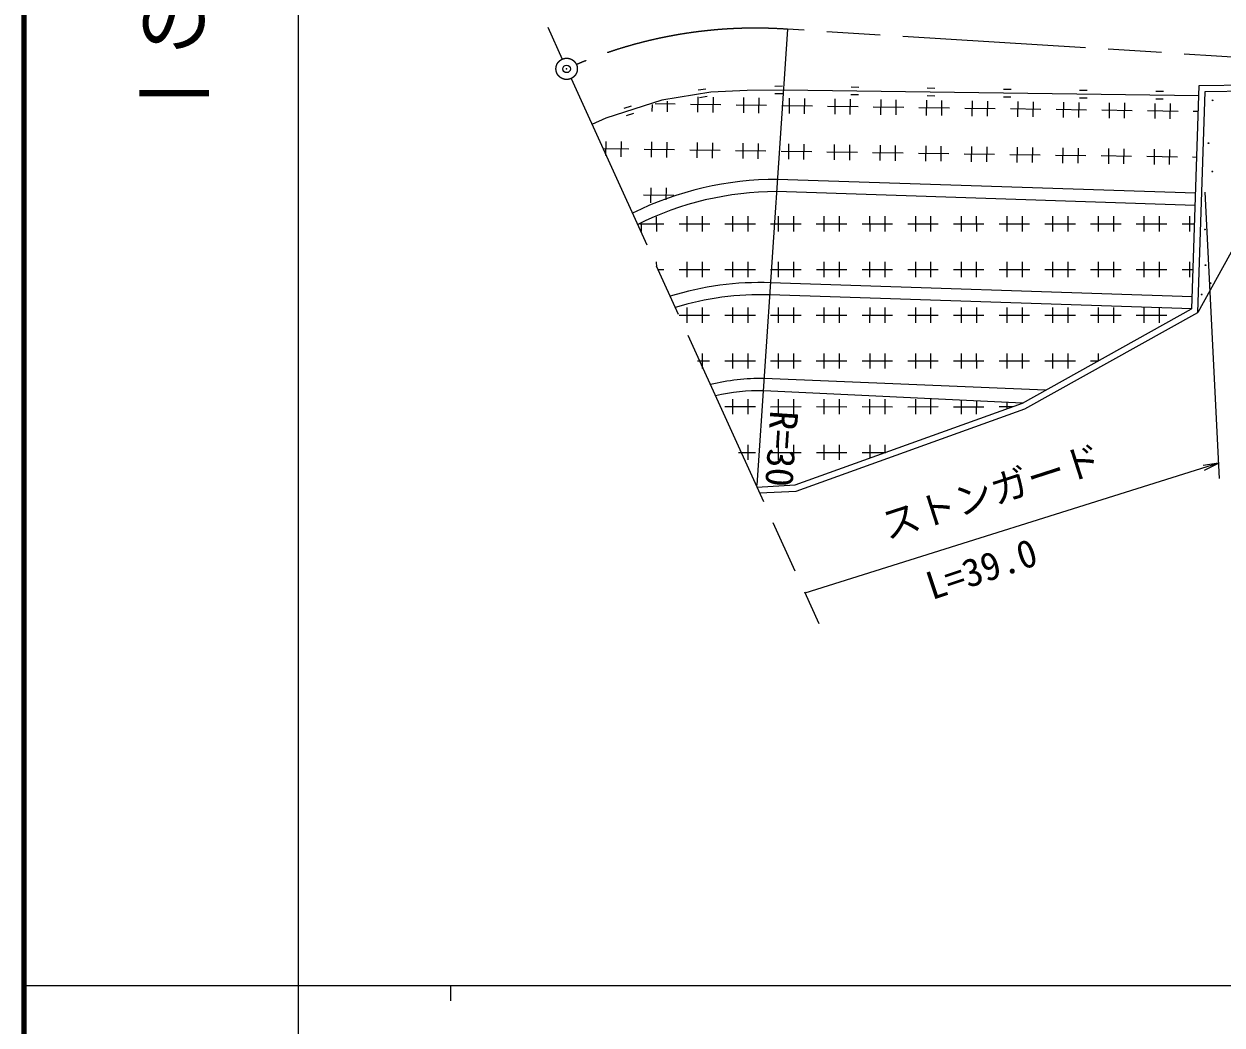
# Model space of a CAD drawing. Units: millimetres, scale not verified. Extents: x -166251861 to 680000, y 20000 to 153676748.
# Drawn here: x 40000 to 118626, y 202409 to 268122 of the extents above; entities that cross this region are included whole.
import ezdxf
from ezdxf.enums import TextEntityAlignment as Align

# ---------------------------------------------------------------- set-up
doc = ezdxf.new("R2010")
doc.units = ezdxf.units.MM
doc.header["$LTSCALE"] = 1000
doc.header["$PDMODE"] = 32
doc.header["$PDSIZE"] = 500
doc.linetypes.add('CHAIN', pattern=[18.5, 12, -1.5, 3.5, -1.5])
for name, color, linetype, lineweight in [('M-BGD', 7, 'Continuous', 13), ('M-BMK', 2, 'CHAIN', 13), ('M-STR-HTXT', 7, 'Continuous', 13), ('M-TTL', 2, 'Continuous', 140), ('M-TTL-BAND', 7, 'Continuous', 25)]:
    doc.layers.add(name, color=color, linetype=linetype, lineweight=lineweight)
doc.layers.add('M-OTRS', color=6, linetype='Continuous')
doc.styles.add('@ＭＳ ゴシック', font='')
doc.styles.add('ＭＳ ゴシック', font='')
doc.styles.get('@ＭＳ ゴシック').set_extended_font_data('@MS Gothic')
doc.styles.get('ＭＳ ゴシック').set_extended_font_data('MS Gothic')

# ---------------------------------------------------------------- blocks, each defined once
blk = doc.blocks.new('open_arrow')
at = {"color": 0, "linetype": 'Continuous', "lineweight": -2}
blk.add_lwpolyline([(7.5, 1.25), (0, 0), (7.5, -1.25)], dxfattribs=at)

msp = doc.modelspace()

# ---------------------------------------------------------------- linework, layer by layer
at = {"layer": 'M-BGD', "linetype": 'CHAIN'}
for p, q in [((59063, 301590), (75324, 265812)), ((75903, 264538), (92165, 228760))]:
    msp.add_line(p, q, dxfattribs=at)
at = {"layer": 'M-BGD'}
for p, q in [((117122, 264075), (125164, 264217)), ((85077, 263649), (81863, 263115)), ((84744, 263847), (84251, 263765)), ((87467, 263763), (85077, 263649)), ((89844, 263782), (87467, 263763)), ((89776, 264031), (89276, 264027)), ((89780, 263531), (89280, 263527)), ((117100, 263395), (89844, 263782)), ((94774, 263462), (94274, 263469)), ((94781, 263961), (94281, 263969)), ((99774, 263391), (99274, 263398)), ((99781, 263891), (99281, 263898)), ((104780, 263820), (104280, 263827)), ((109780, 263749), (109280, 263756)), ((114779, 263678), (114279, 263685)), ((116644, 249431), (117122, 264075)), ((117036, 249185), (117510, 263681)), ((117510, 263681), (125164, 263817)), ((81863, 263115), (78187, 261928)), ((79847, 262727), (79371, 262573)), ((81233, 262374), (81239, 262831)), ((82740, 262853), (81426, 262871)), ((82232, 262360), (82242, 263045)), ((85739, 262810), (83739, 262838)), ((84232, 262331), (84246, 263331)), ((84826, 263354), (84333, 263272)), ((85232, 262317), (85246, 263317)), ((88739, 262767), (86739, 262796)), ((87232, 262289), (87246, 263289)), ((88232, 262275), (88246, 263275)), ((91739, 262725), (89739, 262753)), ((90232, 262246), (90246, 263246)), ((91232, 262232), (91246, 263232)), ((94738, 262682), (92739, 262711)), ((93231, 262204), (93246, 263204)), ((94231, 262189), (94245, 263189)), ((97738, 262640), (95738, 262668)), ((96231, 262161), (96245, 263161)), ((97231, 262147), (97245, 263147)), ((100738, 262597), (98738, 262626)), ((99231, 262119), (99245, 263118)), ((100231, 262104), (100245, 263104)), ((102230, 262076), (102245, 263076)), ((103230, 262062), (103245, 263062)), ((104773, 263320), (104273, 263327)), ((105230, 262033), (105244, 263033)), ((106230, 262019), (106244, 263019)), ((108230, 261991), (108244, 262991)), ((109230, 261977), (109244, 262976)), ((109773, 263249), (109273, 263256)), ((111230, 261948), (111244, 262948)), ((112229, 261934), (112244, 262934)), ((114229, 261906), (114243, 262906)), ((114772, 263178), (114272, 263185)), ((115229, 261891), (115243, 262891)), ((78187, 261928), (77269, 261533)), ((80001, 262251), (79525, 262097)), ((103737, 262555), (101738, 262583)), ((106737, 262512), (104737, 262540)), ((109737, 262469), (107737, 262498)), ((112737, 262427), (110737, 262455)), ((115736, 262384), (113736, 262413)), ((117066, 262365), (116736, 262370)), ((78191, 259496), (78204, 260417)), ((79190, 259403), (79204, 260403)), ((81190, 259374), (81204, 260374)), ((82190, 259360), (82204, 260360)), ((84190, 259332), (84204, 260332)), ((85190, 259318), (85204, 260317)), ((87189, 259289), (87204, 260289)), ((88189, 259275), (88203, 260275)), ((79697, 259896), (77983, 259920)), ((82697, 259853), (80697, 259881)), ((85697, 259810), (83697, 259839)), ((88696, 259768), (86697, 259796)), ((91696, 259725), (89696, 259754)), ((90189, 259247), (90203, 260246)), ((91189, 259232), (91203, 260232)), ((94696, 259683), (92696, 259711)), ((93189, 259204), (93203, 260204)), ((94189, 259190), (94203, 260190)), ((97695, 259640), (95696, 259668)), ((96188, 259161), (96203, 260161)), ((97188, 259147), (97203, 260147)), ((100695, 259597), (98695, 259626)), ((99188, 259119), (99202, 260119)), ((100188, 259105), (100202, 260105)), ((103695, 259555), (101695, 259583)), ((102188, 259076), (102202, 260076)), ((103188, 259062), (103202, 260062)), ((106695, 259512), (104695, 259541)), ((105188, 259034), (105202, 260034)), ((106187, 259019), (106202, 260019)), ((109694, 259470), (107694, 259498)), ((108187, 258991), (108201, 259991)), ((109187, 258977), (109201, 259977)), ((111187, 258948), (111201, 259948)), ((112187, 258934), (112201, 259934)), ((114187, 258906), (114201, 259906)), ((115187, 258892), (115201, 259892)), ((112694, 259427), (110694, 259456)), ((115694, 259385), (113694, 259413)), ((116968, 259366), (116694, 259370)), ((116892, 257012), (89451, 257919)), ((81147, 256375), (81162, 257374)), ((82150, 256572), (82162, 257360)), ((116865, 256212), (89397, 257119)), ((82654, 256853), (80655, 256882)), ((121378, 257072), (117036, 249185)), ((80428, 255000), (82000, 255001)), ((80501, 255032), (80501, 254501)), ((81500, 255470), (81501, 254501)), ((83000, 255000), (85001, 255001)), ((83500, 255500), (83500, 254500)), ((84500, 255500), (84500, 254501)), ((86001, 255001), (88001, 255000)), ((86501, 255501), (86501, 254500)), ((87501, 255500), (87501, 254500)), ((89000, 255000), (91000, 255001)), ((89500, 255501), (89501, 254501)), ((90500, 255501), (90500, 254501)), ((92000, 255000), (94001, 255001)), ((92501, 255500), (92500, 254500)), ((93501, 255500), (93501, 254501)), ((95001, 255000), (97000, 255000)), ((95500, 255501), (95501, 254500)), ((96500, 255500), (96500, 254500)), ((98000, 255001), (100001, 255000)), ((98501, 255501), (98500, 254501)), ((99501, 255501), (99500, 254500)), ((101001, 255000), (103000, 255001)), ((101501, 255500), (101501, 254500)), ((102500, 255501), (102501, 254501)), ((104000, 255001), (106000, 255000)), ((104500, 255500), (104500, 254500)), ((105500, 255500), (105500, 254500)), ((107001, 255001), (109001, 255000)), ((107501, 255501), (107501, 254501)), ((108501, 255500), (108501, 254500)), ((110000, 255000), (112000, 255001)), ((110500, 255500), (110500, 254501)), ((111500, 255501), (111500, 254501)), ((113000, 255000), (115001, 255001)), ((113501, 255500), (113500, 254500)), ((114501, 255500), (114501, 254501)), ((116001, 255001), (116826, 255000)), ((116500, 255501), (116501, 254500)), ((81500, 252500), (81501, 252164)), ((83501, 252501), (83500, 251501)), ((84501, 252501), (84501, 251501)), ((86500, 252500), (86501, 251500)), ((87500, 252501), (87500, 251501)), ((89500, 252501), (89500, 251500)), ((90501, 252500), (90500, 251500)), ((92501, 252501), (92501, 251501)), ((93500, 252501), (93501, 251500)), ((95500, 252500), (95500, 251501)), ((96501, 252501), (96500, 251501)), ((98501, 252500), (98500, 251500)), ((99501, 252500), (99501, 251500)), ((101500, 252501), (101500, 251501)), ((102500, 252501), (102500, 251500)), ((104501, 252500), (104501, 251501)), ((105501, 252501), (105501, 251501)), ((107500, 252500), (107501, 251500)), ((108500, 252500), (108500, 251501)), ((110501, 252501), (110500, 251501)), ((111501, 252500), (111500, 251500)), ((113501, 252501), (113501, 251501)), ((114500, 252501), (114501, 251500)), ((116500, 252500), (116500, 251500)), ((81578, 252001), (82000, 252000)), ((83001, 252001), (85001, 252000)), ((86001, 252000), (88000, 252001)), ((89000, 252001), (91001, 252000)), ((92001, 252001), (94000, 252001)), ((95000, 252000), (97001, 252001)), ((98001, 252000), (100001, 252001)), ((101000, 252001), (103000, 252000)), ((104000, 252000), (106001, 252001)), ((107001, 252000), (109000, 252001)), ((110000, 252001), (112001, 252000)), ((113001, 252001), (115000, 252001)), ((116000, 252000), (116728, 252000)), ((116669, 250216), (88995, 251133)), ((116643, 249416), (88942, 250334)), ((83501, 249500), (83501, 248500)), ((84500, 249500), (84501, 248500)), ((86500, 249501), (86500, 248501)), ((87501, 249501), (87500, 248500)), ((89501, 249500), (89501, 248501)), ((90501, 249501), (90501, 248501)), ((92500, 249500), (92500, 248500)), ((93500, 249500), (93500, 248500)), ((95501, 249501), (95500, 248501)), ((96501, 249500), (96501, 248500)), ((98500, 249501), (98501, 248501)), ((99500, 249501), (99500, 248501)), ((101501, 249500), (101500, 248500)), ((102501, 249500), (102501, 248501)), ((104501, 249500), (104501, 248500)), ((105500, 249500), (105501, 248500)), ((105523, 243232), (116629, 249417)), ((107501, 249501), (107500, 248501)), ((108501, 249501), (108500, 248501)), ((110501, 249500), (110500, 248500)), ((111500, 249501), (111501, 248501)), ((113500, 249501), (113500, 248500)), ((114500, 249487), (114500, 248500)), ((83001, 249000), (85000, 249000)), ((86000, 249001), (88000, 249000)), ((89001, 249000), (91001, 249001)), ((92000, 249001), (94000, 249001)), ((95001, 249001), (97001, 249000)), ((98001, 249000), (100000, 249001)), ((101000, 249000), (103001, 249001)), ((104001, 249001), (106000, 249000)), ((105689, 242867), (117036, 249185)), ((107000, 249001), (109000, 249000)), ((110001, 249000), (112001, 249001)), ((113000, 249001), (115000, 249000)), ((84500, 246501), (84500, 245501)), ((86501, 246500), (86500, 245500)), ((87501, 246500), (87501, 245501)), ((89500, 246501), (89501, 245500)), ((90500, 246500), (90500, 245500)), ((92501, 246501), (92500, 245501)), ((93501, 246501), (93500, 245501)), ((95501, 246500), (95501, 245500)), ((96500, 246500), (96501, 245501)), ((98500, 246501), (98500, 245500)), ((99501, 246500), (99500, 245500)), ((101501, 246501), (101501, 245501)), ((102500, 246501), (102501, 245500)), ((104500, 246500), (104500, 245500)), ((105501, 246501), (105500, 245501)), ((107501, 246500), (107500, 245500)), ((108501, 246500), (108500, 245500)), ((110500, 246501), (110501, 246010)), ((84192, 246001), (85000, 246001)), ((86000, 246000), (88001, 246001)), ((89001, 246001), (91000, 246000)), ((92000, 246001), (94001, 246000)), ((95001, 246000), (97000, 246001)), ((98000, 246001), (100000, 246000)), ((101001, 246001), (103001, 246000)), ((104000, 246000), (106000, 246001)), ((107001, 246000), (109001, 246000)), ((110001, 246001), (110483, 246001)), ((107050, 244083), (88573, 244843)), ((105523, 243232), (88551, 244043)), ((86001, 243001), (88000, 243001)), ((86500, 243501), (86501, 242501)), ((87500, 243501), (87501, 242500)), ((89000, 243000), (91001, 243001)), ((89500, 243500), (89500, 242500)), ((90501, 243501), (90500, 242501)), ((90606, 237859), (105523, 243232)), ((92001, 243001), (94001, 243000)), ((92501, 243500), (92501, 242500)), ((93500, 243500), (93501, 242500)), ((95000, 243001), (97000, 243000)), ((95500, 243501), (95500, 242501)), ((96500, 243501), (96500, 242501)), ((98000, 243000), (100001, 243001)), ((98501, 243500), (98501, 242501)), ((99501, 243501), (99501, 242501)), ((101001, 243000), (103000, 243000)), ((101500, 243425), (101501, 242500)), ((102501, 243377), (102500, 242500)), ((104000, 243001), (104880, 243001)), ((104500, 243281), (104500, 242864)), ((90686, 237463), (105689, 242867)), ((86895, 240000), (88000, 240000)), ((87500, 240500), (87500, 239500)), ((89001, 240001), (91001, 240000)), ((89501, 240501), (89501, 239501)), ((90501, 240500), (90501, 239500)), ((92001, 240000), (94000, 240001)), ((92500, 240500), (92501, 239501)), ((93500, 240501), (93500, 239501)), ((95000, 240000), (96551, 240001)), ((95501, 240500), (95501, 239622)), ((96501, 240500), (96501, 239982)), ((88090, 237726), (90606, 237859)), ((88268, 237334), (90686, 237463))]:
    msp.add_line(p, q, dxfattribs=at)
for centre in [(118007, 263108), (117736, 260300), (117988, 258441), (117504, 254626), (117543, 252283), (117872, 251102), (117291, 250366)]:
    msp.add_circle(centre, 25, dxfattribs=at)
for centre, radius, start, end in [((89473, 236282), 21637, 90.06025, 116.15183), ((89450, 236487), 20632, 90.14658, 116.39579), ((88276, 231547), 19599, 87.89676, 107.42503), ((88278, 231503), 18843, 87.98203, 107.084), ((88265, 231768), 13078, 88.65141, 104.23352), ((88277, 231520), 12526, 88.74739, 103.32534)]:
    msp.add_arc(centre, radius, start, end, dxfattribs=at)
at = {"layer": 'M-BMK'}
msp.add_line((128127, 265402), (90112, 267773), dxfattribs=at)
msp.add_circle((75614, 265175), 700, dxfattribs=at)
msp.add_arc((87992, 237848), 30000, 85.94789, 113.03157, dxfattribs=at)
at = {"layer": 'M-OTRS'}
msp.add_point((75614, 265175), dxfattribs=at)
at = {"layer": 'M-STR-HTXT'}
for p, q in [((90112, 267773), (88103, 237840)), ((117504, 257085), (118435, 238283)), ((118385, 239281), (91253, 230766))]:
    msp.add_line(p, q, dxfattribs=at)
at = {"layer": 'M-TTL'}
msp.add_line((40000, 380000), (40000, 20000), dxfattribs=at)
at = {"layer": 'M-TTL-BAND'}
for p, q in [((58000, 370000), (58000, 20000)), ((40000, 205000), (579000, 205000)), ((68000, 205000), (68000, 204000))]:
    msp.add_line(p, q, dxfattribs=at)

# ---------------------------------------------------------------- block references
at = {"layer": 'M-STR-HTXT', "xscale": 133, "yscale": 133, "rotation": 197.4}
msp.add_blockref('open_arrow', (118385, 239281), dxfattribs=at)

# ---------------------------------------------------------------- texts
at = {"layer": 'M-STR-HTXT', "style": 'ＭＳ ゴシック'}
msp.add_text('R=30', height=1833, rotation=266.162, dxfattribs=at).set_placement((88103, 237840), align=Align.BOTTOM_RIGHT)
for s, rotation, p in [('ストンガード', 17.862, (96800, 233737)), ('L=39.0', 18.435, (99755, 229774))]:
    msp.add_text(s, height=1833, rotation=rotation, dxfattribs=at).set_placement(p, align=Align.BOTTOM_LEFT)
at = {"layer": 'M-TTL-BAND', "style": '@ＭＳ ゴシック'}
msp.add_text('縮尺千分の一', height=3666, rotation=270, dxfattribs=at).set_placement((49777, 261030), align=Align.MIDDLE_RIGHT)

doc.saveas('drawing.dxf')
